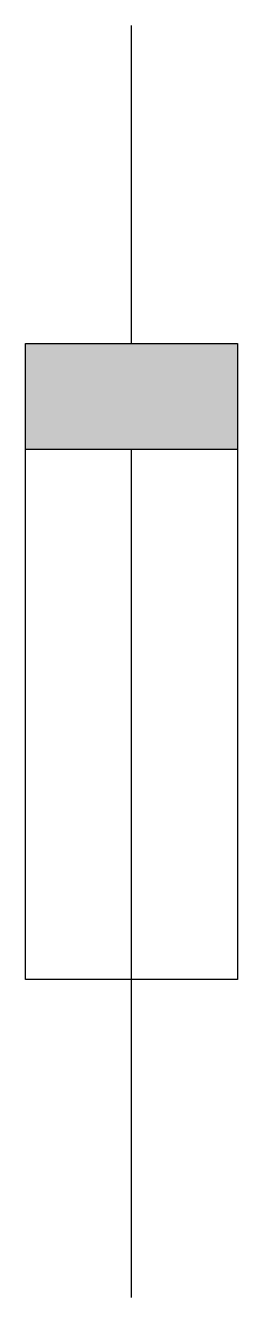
# Model space of a CAD drawing. Header units: millimetres. Extents: x 1.2 to 3.8, y 0 to 15.
import ezdxf

# ---------------------------------------------------------------- set-up
doc = ezdxf.new("R2010")
doc.units = ezdxf.units.MM
doc.layers.get('0').update_dxf_attribs({"lineweight": 25, "true_color": 0xffffff})

msp = doc.modelspace()

# ---------------------------------------------------------------- hatches: boundary and pattern name
msp.add_hatch(color=256).paths.add_polyline_path([(1.25, 10), (1.25, 11.25), (3.75, 11.25), (3.75, 10)])

# ---------------------------------------------------------------- linework, layer by layer
for p, q in [((2.5, 11.25), (2.5, 15)), ((1.25, 11.25), (3.75, 11.25)), ((1.25, 10), (1.25, 11.25)), ((3.75, 11.25), (3.75, 10)), ((1.25, 3.75), (1.25, 10)), ((3.75, 10), (1.25, 10)), ((2.5, 0), (2.5, 10)), ((3.75, 10), (3.75, 3.75)), ((3.75, 3.75), (1.25, 3.75))]:
    msp.add_line(p, q)

doc.saveas('drawing.dxf')
